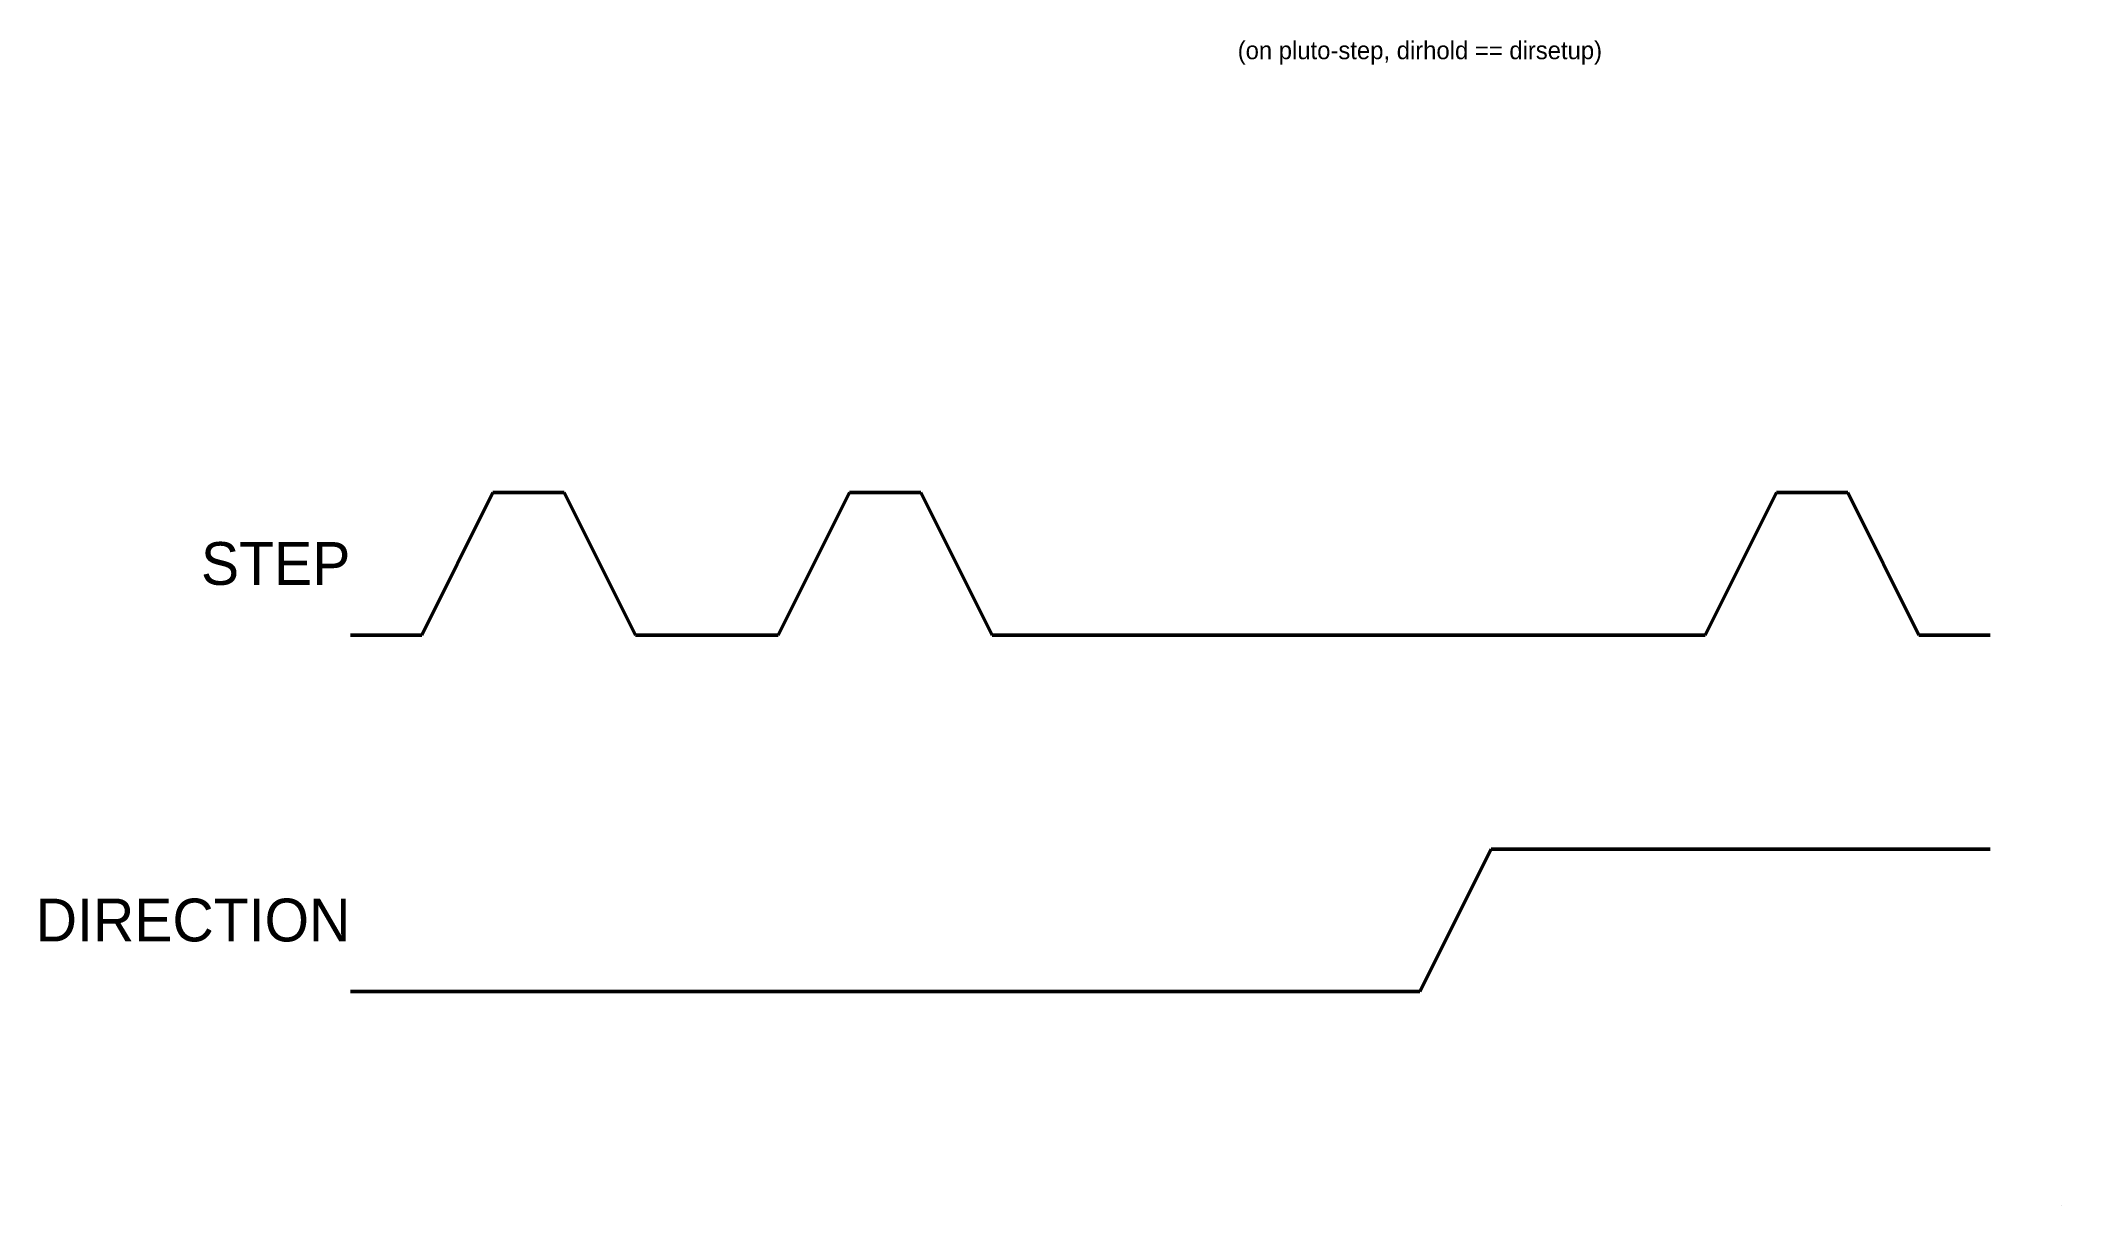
# Model space of a CAD drawing. Header units: millimetres. Extents: x 7 to 290, y -20 to 143.
import ezdxf

# ---------------------------------------------------------------- set-up
doc = ezdxf.new("R2010")
doc.units = ezdxf.units.MM
doc.layers.get('0').update_dxf_attribs({"linetype": 'CONTINUOUS', "lineweight": 50})
doc.layers.add('dims', color=7, linetype='CONTINUOUS', lineweight=13)

msp = doc.modelspace()

# ---------------------------------------------------------------- linework, layer by layer
for p, q in [((60, 60), (70, 80)), ((70, 80), (80, 80)), ((80, 80), (90, 60)), ((110, 60), (120, 80)), ((120, 80), (130, 80)), ((130, 80), (140, 60)), ((240, 60), (250, 80)), ((250, 80), (260, 80)), ((260, 80), (270, 60)), ((50, 60), (60, 60)), ((90, 60), (110, 60)), ((140, 60), (240, 60)), ((270, 60), (280, 60)), ((200, 10), (210, 30)), ((210, 30), (280, 30)), ((50, 10), (200, 10)), ((290, -20), (290, -20))]:
    msp.add_line(p, q)

# ---------------------------------------------------------------- texts
at = {"char_height": 6, "width": 100, "attachment_point": 6}
for s, insert in [('STEP', (50, 70)), ('DIRECTION', (50, 20))]:
    msp.add_mtext(s, dxfattribs=dict(at, insert=insert))
at = {"layer": 'dims', "insert": (200, 140), "char_height": 2.5, "width": 100, "attachment_point": 8}
msp.add_mtext('(on\\~pluto-step,\\~dirhold\\~==\\~dirsetup)', dxfattribs=at)

doc.saveas('drawing.dxf')
